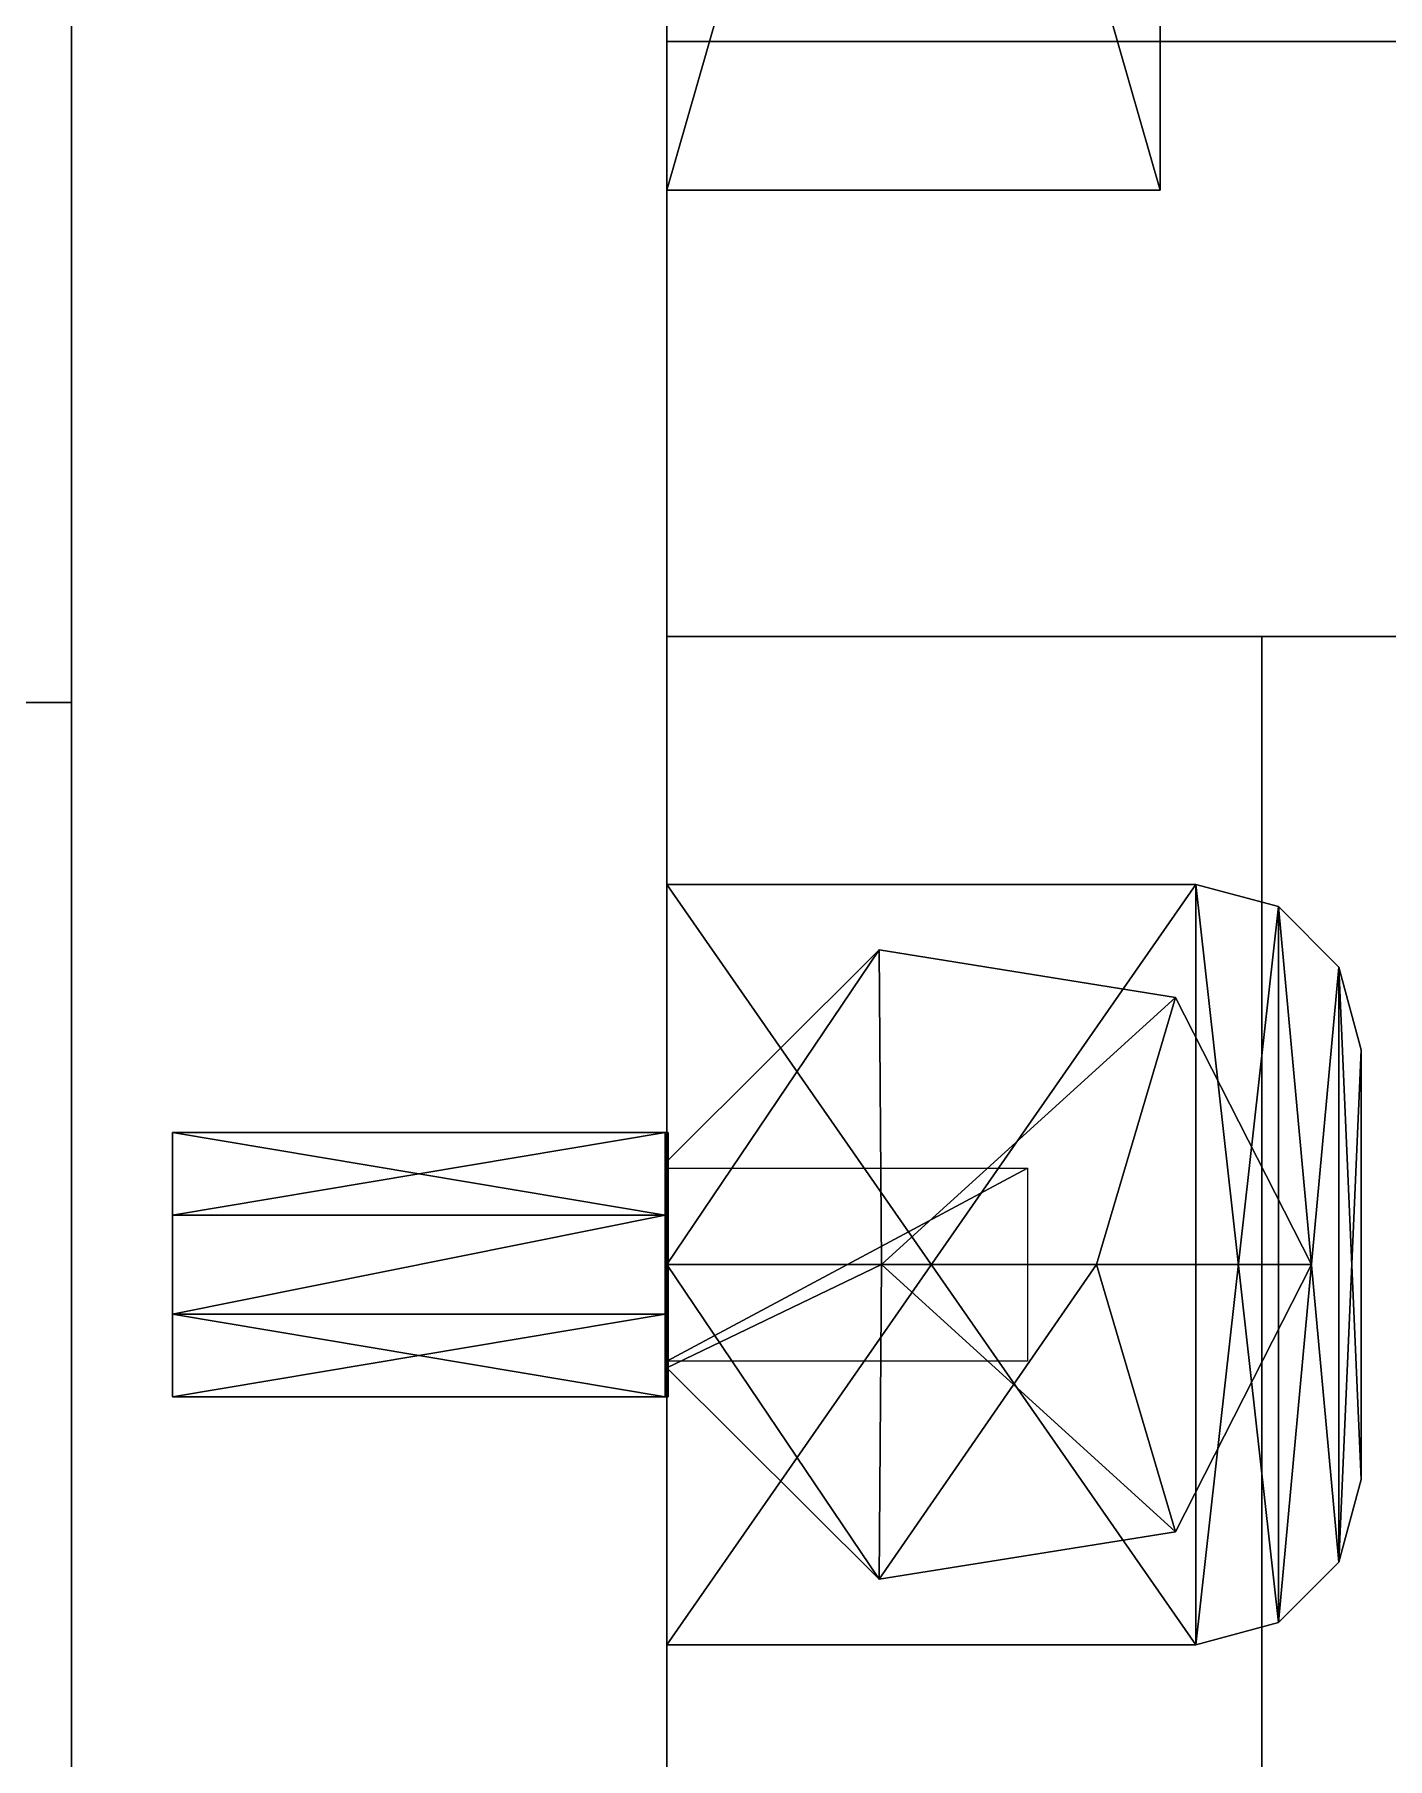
# Model space of a CAD drawing. Extents: x -100 to 4856, y -100 to 4830.
# Drawn here: x 1021.4 to 1062.3, y 468.1 to 520.2 of the extents above; entities that cross this region are included whole.
import ezdxf

# ---------------------------------------------------------------- set-up
doc = ezdxf.new("R2010")
doc.units = 0
for name, color, linetype in [('LAYER0', 7, 'CONTINUOUS'), ('LAYER1160', 253, 'CONTINUOUS'), ('LAYER1162', 253, 'CONTINUOUS'), ('LAYER1164', 253, 'CONTINUOUS'), ('LAYER1166', 253, 'CONTINUOUS'), ('LAYER1168', 253, 'CONTINUOUS'), ('LAYER1209', 7, 'CONTINUOUS'), ('LAYER1210', 7, 'CONTINUOUS'), ('LAYER1211', 254, 'CONTINUOUS'), ('LAYER831', 9, 'CONTINUOUS'), ('LAYER835', 7, 'CONTINUOUS'), ('LAYER840', 7, 'CONTINUOUS'), ('LAYER844', 7, 'CONTINUOUS'), ('LAYER851', 7, 'CONTINUOUS'), ('LAYER994', 7, 'CONTINUOUS'), ('LAYER995', 7, 'CONTINUOUS')]:
    doc.layers.add(name, color=color, linetype=linetype)

msp = doc.modelspace()

# ---------------------------------------------------------------- linework, layer by layer
at = {"layer": 'LAYER0', "invisible_edges": 1}
for points in [[(4856, 4830, -5), (-100, -100, -5), (-100, 4830, -5), (4856, 4830, -5)], [(-100, -100, -5), (4856, 4830, -5), (4856, -100, -5), (-100, -100, -5)], [(4856, -100), (-100, 4830), (-100, -100), (4856, -100)], [(-100, 4830), (4856, -100), (4856, 4830), (-100, 4830)]]:
    msp.add_3dface(points, dxfattribs=at)
at = {"layer": 'LAYER1160'}
for points in [[(1040.5, 567.5, 176.2174), (1055.422, 567.5, 176.2174), (1040.5, 515.5, 176.2174), (1040.5, 567.5, 176.2174)], [(1040.5, 515.5, 176.2174), (1055.422, 567.5, 176.2174), (1055.422, 515.5, 176.2174), (1040.5, 515.5, 176.2174)], [(1040.5, 515.5, 189.7826), (1055.422, 515.5, 189.7826), (1040.5, 567.5, 189.7826), (1040.5, 515.5, 189.7826)], [(1040.5, 567.5, 189.7826), (1055.422, 515.5, 189.7826), (1055.422, 567.5, 189.7826), (1040.5, 567.5, 189.7826)], [(1055.422, 567.5, 176.2174), (1055.422, 567.5, 189.7826), (1055.422, 515.5, 176.2174), (1055.422, 567.5, 176.2174)], [(1055.422, 515.5, 176.2174), (1055.422, 567.5, 189.7826), (1055.422, 515.5, 189.7826), (1055.422, 515.5, 176.2174)], [(1040.5, 515.5, 176.2174), (1055.422, 515.5, 176.2174), (1040.5, 515.5, 189.7826), (1040.5, 515.5, 176.2174)], [(1040.5, 515.5, 189.7826), (1055.422, 515.5, 176.2174), (1055.422, 515.5, 189.7826), (1040.5, 515.5, 189.7826)]]:
    msp.add_3dface(points, dxfattribs=at)
at = {"layer": 'LAYER1162'}
for points in [[(1040.5, 567.5, 739.7174), (1055.422, 567.5, 739.7174), (1040.5, 515.5, 739.7174), (1040.5, 567.5, 739.7174)], [(1040.5, 515.5, 739.7174), (1055.422, 567.5, 739.7174), (1055.422, 515.5, 739.7174), (1040.5, 515.5, 739.7174)], [(1040.5, 515.5, 753.2826), (1055.422, 515.5, 753.2826), (1040.5, 567.5, 753.2826), (1040.5, 515.5, 753.2826)], [(1040.5, 567.5, 753.2826), (1055.422, 515.5, 753.2826), (1055.422, 567.5, 753.2826), (1040.5, 567.5, 753.2826)], [(1055.422, 567.5, 739.7174), (1055.422, 567.5, 753.2826), (1055.422, 515.5, 739.7174), (1055.422, 567.5, 739.7174)], [(1055.422, 515.5, 739.7174), (1055.422, 567.5, 753.2826), (1055.422, 515.5, 753.2826), (1055.422, 515.5, 739.7174)], [(1040.5, 515.5, 739.7174), (1055.422, 515.5, 739.7174), (1040.5, 515.5, 753.2826), (1040.5, 515.5, 739.7174)], [(1040.5, 515.5, 753.2826), (1055.422, 515.5, 739.7174), (1055.422, 515.5, 753.2826), (1040.5, 515.5, 753.2826)]]:
    msp.add_3dface(points, dxfattribs=at)
at = {"layer": 'LAYER1164'}
for points in [[(1040.5, 567.5, 1303.217), (1055.422, 567.5, 1303.217), (1040.5, 515.5, 1303.217), (1040.5, 567.5, 1303.217)], [(1040.5, 515.5, 1303.217), (1055.422, 567.5, 1303.217), (1055.422, 515.5, 1303.217), (1040.5, 515.5, 1303.217)], [(1040.5, 515.5, 1316.783), (1055.422, 515.5, 1316.783), (1040.5, 567.5, 1316.783), (1040.5, 515.5, 1316.783)], [(1040.5, 567.5, 1316.783), (1055.422, 515.5, 1316.783), (1055.422, 567.5, 1316.783), (1040.5, 567.5, 1316.783)], [(1055.422, 567.5, 1303.217), (1055.422, 567.5, 1316.783), (1055.422, 515.5, 1303.217), (1055.422, 567.5, 1303.217)], [(1055.422, 515.5, 1303.217), (1055.422, 567.5, 1316.783), (1055.422, 515.5, 1316.783), (1055.422, 515.5, 1303.217)], [(1040.5, 515.5, 1303.217), (1055.422, 515.5, 1303.217), (1040.5, 515.5, 1316.783), (1040.5, 515.5, 1303.217)], [(1040.5, 515.5, 1316.783), (1055.422, 515.5, 1303.217), (1055.422, 515.5, 1316.783), (1040.5, 515.5, 1316.783)]]:
    msp.add_3dface(points, dxfattribs=at)
at = {"layer": 'LAYER1166'}
for points in [[(1040.5, 567.5, 1866.717), (1055.422, 567.5, 1866.717), (1040.5, 515.5, 1866.717), (1040.5, 567.5, 1866.717)], [(1040.5, 515.5, 1866.717), (1055.422, 567.5, 1866.717), (1055.422, 515.5, 1866.717), (1040.5, 515.5, 1866.717)], [(1040.5, 515.5, 1880.283), (1055.422, 515.5, 1880.283), (1040.5, 567.5, 1880.283), (1040.5, 515.5, 1880.283)], [(1040.5, 567.5, 1880.283), (1055.422, 515.5, 1880.283), (1055.422, 567.5, 1880.283), (1040.5, 567.5, 1880.283)], [(1055.422, 567.5, 1866.717), (1055.422, 567.5, 1880.283), (1055.422, 515.5, 1866.717), (1055.422, 567.5, 1866.717)], [(1055.422, 515.5, 1866.717), (1055.422, 567.5, 1880.283), (1055.422, 515.5, 1880.283), (1055.422, 515.5, 1866.717)], [(1040.5, 515.5, 1866.717), (1055.422, 515.5, 1866.717), (1040.5, 515.5, 1880.283), (1040.5, 515.5, 1866.717)], [(1040.5, 515.5, 1880.283), (1055.422, 515.5, 1866.717), (1055.422, 515.5, 1880.283), (1040.5, 515.5, 1880.283)]]:
    msp.add_3dface(points, dxfattribs=at)
at = {"layer": 'LAYER1168'}
for points in [[(1040.5, 567.5, 2430.217), (1055.422, 567.5, 2430.217), (1040.5, 515.5, 2430.217), (1040.5, 567.5, 2430.217)], [(1040.5, 515.5, 2430.217), (1055.422, 567.5, 2430.217), (1055.422, 515.5, 2430.217), (1040.5, 515.5, 2430.217)], [(1040.5, 515.5, 2443.783), (1055.422, 515.5, 2443.783), (1040.5, 567.5, 2443.783), (1040.5, 515.5, 2443.783)], [(1040.5, 567.5, 2443.783), (1055.422, 515.5, 2443.783), (1055.422, 567.5, 2443.783), (1040.5, 567.5, 2443.783)], [(1055.422, 567.5, 2430.217), (1055.422, 567.5, 2443.783), (1055.422, 515.5, 2430.217), (1055.422, 567.5, 2430.217)], [(1055.422, 515.5, 2430.217), (1055.422, 567.5, 2443.783), (1055.422, 515.5, 2443.783), (1055.422, 515.5, 2430.217)], [(1040.5, 515.5, 2430.217), (1055.422, 515.5, 2430.217), (1040.5, 515.5, 2443.783), (1040.5, 515.5, 2430.217)], [(1040.5, 515.5, 2443.783), (1055.422, 515.5, 2430.217), (1055.422, 515.5, 2443.783), (1040.5, 515.5, 2443.783)]]:
    msp.add_3dface(points, dxfattribs=at)
at = {"layer": 'LAYER1209', "invisible_edges": 1}
for points in [[(1824.5, 44.6, 1984), (1040.5, 520, 1984), (1040.5, 44.6, 1984), (1824.5, 44.6, 1984)], [(1040.5, 520, 1984), (1824.5, 44.6, 1984), (1824.5, 520, 1984), (1040.5, 520, 1984)], [(1040.5, 44.6, 1966), (1040.5, 520, 1984), (1040.5, 520, 1966), (1040.5, 44.6, 1966)], [(1040.5, 520, 1984), (1040.5, 44.6, 1966), (1040.5, 44.6, 1984), (1040.5, 520, 1984)], [(1824.5, 520, 1966), (1040.5, 520, 1984), (1824.5, 520, 1984), (1824.5, 520, 1966)], [(1040.5, 520, 1984), (1824.5, 520, 1966), (1040.5, 520, 1966), (1040.5, 520, 1984)], [(1824.5, 520, 1966), (1040.5, 44.6, 1966), (1040.5, 520, 1966), (1824.5, 520, 1966)], [(1040.5, 44.6, 1966), (1824.5, 520, 1966), (1824.5, 44.6, 1966), (1040.5, 44.6, 1966)]]:
    msp.add_3dface(points, dxfattribs=at)
at = {"layer": 'LAYER1210'}
for points in [[(1040.5, 494.5, 1964.01), (1056.5, 494.5, 1964.01), (1040.5, 471.5, 1964.01), (1040.5, 494.5, 1964.01)], [(1040.5, 471.5, 1964.01), (1056.5, 494.5, 1964.01), (1056.5, 471.5, 1964.01), (1040.5, 471.5, 1964.01)], [(1040.5, 494.5, 1966), (1056.5, 494.5, 1966), (1040.5, 471.5, 1966), (1040.5, 494.5, 1966)], [(1040.5, 471.5, 1966), (1056.5, 494.5, 1966), (1056.5, 471.5, 1966), (1040.5, 471.5, 1966)], [(1040.5, 471.5, 1964.01), (1040.5, 471.5, 1966), (1040.5, 494.5, 1964.01), (1040.5, 471.5, 1964.01)], [(1040.5, 494.5, 1964.01), (1040.5, 471.5, 1966), (1040.5, 494.5, 1966), (1040.5, 494.5, 1964.01)], [(1040.5, 494.5, 1964.01), (1040.5, 494.5, 1966), (1056.5, 494.5, 1964.01), (1040.5, 494.5, 1964.01)], [(1056.5, 494.5, 1964.01), (1040.5, 494.5, 1966), (1056.5, 494.5, 1966), (1056.5, 494.5, 1964.01)], [(1056.5, 471.5, 1964.01), (1040.5, 471.5, 1964.01), (1056.5, 494.5, 1964.01), (1056.5, 471.5, 1964.01)], [(1056.5, 494.5, 1964.01), (1040.5, 471.5, 1964.01), (1040.5, 494.5, 1964.01), (1056.5, 494.5, 1964.01)], [(1056.5, 494.5, 1966), (1056.5, 494.5, 1964.01), (1040.5, 494.5, 1966), (1056.5, 494.5, 1966)], [(1040.5, 494.5, 1966), (1056.5, 494.5, 1964.01), (1040.5, 494.5, 1964.01), (1040.5, 494.5, 1966)], [(1040.5, 494.5, 1964.01), (1040.5, 494.5, 1966), (1040.5, 471.5, 1964.01), (1040.5, 494.5, 1964.01)], [(1040.5, 471.5, 1964.01), (1040.5, 494.5, 1966), (1040.5, 471.5, 1966), (1040.5, 471.5, 1964.01)], [(1056.5, 494.5, 1966), (1040.5, 494.5, 1966), (1056.5, 471.5, 1966), (1056.5, 494.5, 1966)], [(1056.5, 471.5, 1966), (1040.5, 494.5, 1966), (1040.5, 471.5, 1966), (1056.5, 471.5, 1966)], [(1059, 493.8301, 1964.01), (1056.5, 494.5, 1964.01), (1059, 493.8301, 1966), (1059, 493.8301, 1964.01)], [(1059, 493.8301, 1966), (1056.5, 494.5, 1964.01), (1056.5, 494.5, 1966), (1059, 493.8301, 1966)], [(1059, 493.8301, 1964.01), (1059, 472.1699, 1964.01), (1056.5, 494.5, 1964.01), (1059, 493.8301, 1964.01)], [(1056.5, 494.5, 1964.01), (1059, 472.1699, 1964.01), (1056.5, 471.5, 1964.01), (1056.5, 494.5, 1964.01)], [(1059, 493.8301, 1966), (1056.5, 494.5, 1966), (1059, 472.1699, 1966), (1059, 493.8301, 1966)], [(1059, 472.1699, 1966), (1056.5, 494.5, 1966), (1056.5, 471.5, 1966), (1059, 472.1699, 1966)], [(1056.5, 494.5, 1964.01), (1056.5, 471.5, 1964.01), (1059, 493.8301, 1964.01), (1056.5, 494.5, 1964.01)], [(1056.5, 494.5, 1966), (1056.5, 471.5, 1966), (1059, 493.8301, 1966), (1056.5, 494.5, 1966)], [(1059, 493.8301, 1964.01), (1059, 493.8301, 1966), (1056.5, 494.5, 1964.01), (1059, 493.8301, 1964.01)], [(1056.5, 494.5, 1964.01), (1059, 493.8301, 1966), (1056.5, 494.5, 1966), (1056.5, 494.5, 1964.01)], [(1059, 493.8301, 1964.01), (1056.5, 471.5, 1964.01), (1059, 472.1699, 1964.01), (1059, 493.8301, 1964.01)], [(1059, 493.8301, 1966), (1056.5, 471.5, 1966), (1059, 472.1699, 1966), (1059, 493.8301, 1966)], [(1060.83, 492, 1964.01), (1059, 493.8301, 1964.01), (1060.83, 492, 1966), (1060.83, 492, 1964.01)], [(1060.83, 492, 1966), (1059, 493.8301, 1964.01), (1059, 493.8301, 1966), (1060.83, 492, 1966)], [(1060.83, 492, 1964.01), (1059, 472.1699, 1964.01), (1059, 493.8301, 1964.01), (1060.83, 492, 1964.01)], [(1060.83, 492, 1966), (1059, 493.8301, 1966), (1060.83, 474, 1966), (1060.83, 492, 1966)], [(1060.83, 474, 1966), (1059, 493.8301, 1966), (1059, 472.1699, 1966), (1060.83, 474, 1966)], [(1059, 493.8301, 1964.01), (1059, 472.1699, 1964.01), (1060.83, 492, 1964.01), (1059, 493.8301, 1964.01)], [(1059, 493.8301, 1966), (1059, 472.1699, 1966), (1060.83, 492, 1966), (1059, 493.8301, 1966)], [(1060.83, 492, 1964.01), (1060.83, 492, 1966), (1059, 493.8301, 1964.01), (1060.83, 492, 1964.01)], [(1059, 493.8301, 1964.01), (1060.83, 492, 1966), (1059, 493.8301, 1966), (1059, 493.8301, 1964.01)], [(1047, 483, 1980), (1046.931, 492.5175, 1980), (1040.5, 483, 1980), (1047, 483, 1980)], [(1040.5, 483, 1980), (1046.931, 492.5175, 1980), (1040.5, 486.1225, 1980), (1040.5, 483, 1980)], [(1040.5, 486.1225, 1966), (1040.5, 486.1225, 1980), (1046.931, 492.5175, 1966), (1040.5, 486.1225, 1966)], [(1046.931, 492.5175, 1966), (1040.5, 486.1225, 1980), (1046.931, 492.5175, 1980), (1046.931, 492.5175, 1966)], [(1046.931, 492.5175, 1966), (1046.931, 492.5175, 1980), (1040.5, 486.1225, 1966), (1046.931, 492.5175, 1966)], [(1040.5, 486.1225, 1966), (1046.931, 492.5175, 1980), (1040.5, 486.1225, 1980), (1040.5, 486.1225, 1966)], [(1047, 483, 1980), (1046.931, 492.5175, 1980), (1040.5, 483, 1980), (1047, 483, 1980)], [(1040.5, 483, 1980), (1046.931, 492.5175, 1980), (1040.5, 486.1225, 1980), (1040.5, 483, 1980)], [(1055.887, 491.0835, 1966), (1046.931, 492.5175, 1966), (1055.887, 491.0835, 1980), (1055.887, 491.0835, 1966)], [(1055.887, 491.0835, 1980), (1046.931, 492.5175, 1966), (1046.931, 492.5175, 1980), (1055.887, 491.0835, 1980)], [(1047, 483, 1980), (1055.887, 491.0835, 1980), (1046.931, 492.5175, 1980), (1047, 483, 1980)], [(1055.887, 491.0835, 1966), (1055.887, 491.0835, 1980), (1046.931, 492.5175, 1966), (1055.887, 491.0835, 1966)], [(1046.931, 492.5175, 1966), (1055.887, 491.0835, 1980), (1046.931, 492.5175, 1980), (1046.931, 492.5175, 1966)], [(1047, 483, 1980), (1055.887, 491.0835, 1980), (1046.931, 492.5175, 1980), (1047, 483, 1980)], [(1060.83, 474, 1964.01), (1059, 472.1699, 1964.01), (1060.83, 492, 1964.01), (1060.83, 474, 1964.01)], [(1060.83, 492, 1964.01), (1059, 472.1699, 1964.01), (1060.83, 474, 1964.01), (1060.83, 492, 1964.01)], [(1060.83, 492, 1966), (1059, 472.1699, 1966), (1060.83, 474, 1966), (1060.83, 492, 1966)], [(1061.5, 489.5, 1964.01), (1060.83, 492, 1964.01), (1061.5, 489.5, 1966), (1061.5, 489.5, 1964.01)], [(1061.5, 489.5, 1966), (1060.83, 492, 1964.01), (1060.83, 492, 1966), (1061.5, 489.5, 1966)], [(1061.5, 489.5, 1964.01), (1060.83, 474, 1964.01), (1060.83, 492, 1964.01), (1061.5, 489.5, 1964.01)], [(1061.5, 489.5, 1966), (1060.83, 492, 1966), (1061.5, 476.5, 1966), (1061.5, 489.5, 1966)], [(1061.5, 476.5, 1966), (1060.83, 492, 1966), (1060.83, 474, 1966), (1061.5, 476.5, 1966)], [(1060.83, 492, 1964.01), (1060.83, 474, 1964.01), (1061.5, 489.5, 1964.01), (1060.83, 492, 1964.01)], [(1060.83, 492, 1966), (1060.83, 474, 1966), (1061.5, 489.5, 1966), (1060.83, 492, 1966)], [(1061.5, 489.5, 1964.01), (1061.5, 489.5, 1966), (1060.83, 492, 1964.01), (1061.5, 489.5, 1964.01)], [(1060.83, 492, 1964.01), (1061.5, 489.5, 1966), (1060.83, 492, 1966), (1060.83, 492, 1964.01)], [(1053.5, 483, 1980), (1055.887, 491.0835, 1980), (1047, 483, 1980), (1053.5, 483, 1980)], [(1053.5, 483, 1980), (1055.887, 491.0835, 1980), (1047, 483, 1980), (1053.5, 483, 1980)], [(1060, 483, 1980), (1055.887, 491.0835, 1980), (1053.5, 483, 1980), (1060, 483, 1980)], [(1053.5, 483, 1980), (1060, 483, 1980), (1055.887, 491.0835, 1980), (1053.5, 483, 1980)], [(1060, 483, 1966), (1055.887, 491.0835, 1966), (1060, 483, 1980), (1060, 483, 1966)], [(1060, 483, 1980), (1055.887, 491.0835, 1966), (1055.887, 491.0835, 1980), (1060, 483, 1980)], [(1060, 483, 1966), (1060, 483, 1980), (1055.887, 491.0835, 1966), (1060, 483, 1966)], [(1055.887, 491.0835, 1966), (1060, 483, 1980), (1055.887, 491.0835, 1980), (1055.887, 491.0835, 1966)], [(1061.5, 476.5, 1964.01), (1060.83, 474, 1964.01), (1061.5, 489.5, 1964.01), (1061.5, 476.5, 1964.01)], [(1061.5, 489.5, 1964.01), (1060.83, 474, 1964.01), (1061.5, 476.5, 1964.01), (1061.5, 489.5, 1964.01)], [(1061.5, 489.5, 1966), (1060.83, 474, 1966), (1061.5, 476.5, 1966), (1061.5, 489.5, 1966)], [(1061.5, 489.5, 1966), (1061.5, 489.5, 1964.01), (1061.5, 476.5, 1966), (1061.5, 489.5, 1966)], [(1061.5, 476.5, 1966), (1061.5, 489.5, 1964.01), (1061.5, 476.5, 1964.01), (1061.5, 476.5, 1966)], [(1061.5, 489.5, 1964.01), (1061.5, 489.5, 1966), (1061.5, 476.5, 1964.01), (1061.5, 489.5, 1964.01)], [(1061.5, 476.5, 1964.01), (1061.5, 489.5, 1966), (1061.5, 476.5, 1966), (1061.5, 476.5, 1964.01)], [(1040.5, 486.1225, 1966), (1040.5, 479.8775, 1966), (1040.5, 486.1225, 1980), (1040.5, 486.1225, 1966)], [(1040.5, 486.1225, 1980), (1040.5, 479.8775, 1966), (1040.5, 479.8775, 1980), (1040.5, 486.1225, 1980)], [(1040.5, 486.1225, 1966), (1040.5, 486.1225, 1980), (1040.5, 479.8775, 1966), (1040.5, 486.1225, 1966)], [(1040.5, 479.8775, 1966), (1040.5, 486.1225, 1980), (1040.5, 479.8775, 1980), (1040.5, 479.8775, 1966)], [(1051.408, 480.0802, 1964), (1040.5, 480.0802, 1964), (1051.408, 485.9198, 1964), (1051.408, 480.0802, 1964)], [(1051.408, 485.9198, 1964), (1040.5, 480.0802, 1964), (1040.5, 485.9198, 1964), (1051.408, 485.9198, 1964)], [(1046.931, 473.4825, 1980), (1047, 483, 1980), (1040.5, 479.8775, 1980), (1046.931, 473.4825, 1980)], [(1040.5, 479.8775, 1980), (1047, 483, 1980), (1040.5, 483, 1980), (1040.5, 479.8775, 1980)], [(1047, 483, 1980), (1046.931, 473.4825, 1980), (1040.5, 483, 1980), (1047, 483, 1980)], [(1040.5, 483, 1980), (1046.931, 473.4825, 1980), (1040.5, 479.8775, 1980), (1040.5, 483, 1980)], [(1055.887, 474.9165, 1980), (1053.5, 483, 1980), (1046.931, 473.4825, 1980), (1055.887, 474.9165, 1980)], [(1046.931, 473.4825, 1980), (1053.5, 483, 1980), (1047, 483, 1980), (1046.931, 473.4825, 1980)], [(1047, 483, 1980), (1055.887, 474.9165, 1980), (1046.931, 473.4825, 1980), (1047, 483, 1980)], [(1053.5, 483, 1980), (1055.887, 474.9165, 1980), (1047, 483, 1980), (1053.5, 483, 1980)], [(1060, 483, 1980), (1053.5, 483, 1980), (1055.887, 474.9165, 1980), (1060, 483, 1980)], [(1053.5, 483, 1980), (1060, 483, 1980), (1055.887, 474.9165, 1980), (1053.5, 483, 1980)], [(1060, 483, 1980), (1055.887, 474.9165, 1980), (1060, 483, 1966), (1060, 483, 1980)], [(1060, 483, 1966), (1055.887, 474.9165, 1980), (1055.887, 474.9165, 1966), (1060, 483, 1966)], [(1055.887, 474.9165, 1966), (1055.887, 474.9165, 1980), (1060, 483, 1966), (1055.887, 474.9165, 1966)], [(1060, 483, 1966), (1055.887, 474.9165, 1980), (1060, 483, 1980), (1060, 483, 1966)], [(1046.931, 473.4825, 1980), (1040.5, 479.8775, 1980), (1046.931, 473.4825, 1966), (1046.931, 473.4825, 1980)], [(1046.931, 473.4825, 1966), (1040.5, 479.8775, 1980), (1040.5, 479.8775, 1966), (1046.931, 473.4825, 1966)], [(1040.5, 479.8775, 1966), (1040.5, 479.8775, 1980), (1046.931, 473.4825, 1966), (1040.5, 479.8775, 1966)], [(1046.931, 473.4825, 1966), (1040.5, 479.8775, 1980), (1046.931, 473.4825, 1980), (1046.931, 473.4825, 1966)], [(1061.5, 476.5, 1966), (1060.83, 474, 1966), (1061.5, 476.5, 1964.01), (1061.5, 476.5, 1966)], [(1061.5, 476.5, 1964.01), (1060.83, 474, 1966), (1060.83, 474, 1964.01), (1061.5, 476.5, 1964.01)], [(1061.5, 476.5, 1964.01), (1061.5, 476.5, 1966), (1060.83, 474, 1964.01), (1061.5, 476.5, 1964.01)], [(1060.83, 474, 1964.01), (1061.5, 476.5, 1966), (1060.83, 474, 1966), (1060.83, 474, 1964.01)], [(1055.887, 474.9165, 1980), (1046.931, 473.4825, 1980), (1055.887, 474.9165, 1966), (1055.887, 474.9165, 1980)], [(1055.887, 474.9165, 1966), (1046.931, 473.4825, 1980), (1046.931, 473.4825, 1966), (1055.887, 474.9165, 1966)], [(1046.931, 473.4825, 1966), (1046.931, 473.4825, 1980), (1055.887, 474.9165, 1966), (1046.931, 473.4825, 1966)], [(1055.887, 474.9165, 1966), (1046.931, 473.4825, 1980), (1055.887, 474.9165, 1980), (1055.887, 474.9165, 1966)], [(1060.83, 474, 1966), (1059, 472.1699, 1966), (1060.83, 474, 1964.01), (1060.83, 474, 1966)], [(1060.83, 474, 1964.01), (1059, 472.1699, 1966), (1059, 472.1699, 1964.01), (1060.83, 474, 1964.01)], [(1060.83, 474, 1964.01), (1060.83, 474, 1966), (1059, 472.1699, 1964.01), (1060.83, 474, 1964.01)], [(1059, 472.1699, 1964.01), (1060.83, 474, 1966), (1059, 472.1699, 1966), (1059, 472.1699, 1964.01)], [(1059, 472.1699, 1966), (1056.5, 471.5, 1966), (1059, 472.1699, 1964.01), (1059, 472.1699, 1966)], [(1059, 472.1699, 1964.01), (1056.5, 471.5, 1966), (1056.5, 471.5, 1964.01), (1059, 472.1699, 1964.01)], [(1059, 472.1699, 1964.01), (1059, 472.1699, 1966), (1056.5, 471.5, 1964.01), (1059, 472.1699, 1964.01)], [(1056.5, 471.5, 1964.01), (1059, 472.1699, 1966), (1056.5, 471.5, 1966), (1056.5, 471.5, 1964.01)], [(1056.5, 471.5, 1964.01), (1040.5, 471.5, 1964.01), (1056.5, 471.5, 1966), (1056.5, 471.5, 1964.01)], [(1056.5, 471.5, 1966), (1040.5, 471.5, 1964.01), (1040.5, 471.5, 1966), (1056.5, 471.5, 1966)], [(1056.5, 471.5, 1964.01), (1056.5, 471.5, 1966), (1040.5, 471.5, 1964.01), (1056.5, 471.5, 1964.01)], [(1040.5, 471.5, 1964.01), (1056.5, 471.5, 1966), (1040.5, 471.5, 1966), (1040.5, 471.5, 1964.01)]]:
    msp.add_3dface(points, dxfattribs=at)
at = {"layer": 'LAYER1211'}
for points in [[(1040.45, 484.5, 1974.83), (1040.45, 487, 1971.5), (1025.55, 484.5, 1974.83), (1040.45, 484.5, 1974.83)], [(1025.55, 484.5, 1974.83), (1040.45, 487, 1971.5), (1025.55, 487, 1971.5), (1025.55, 484.5, 1974.83)], [(1025.55, 484.5, 1974.83), (1025.55, 487, 1971.5), (1025.55, 481.5, 1974.83), (1025.55, 484.5, 1974.83)], [(1025.55, 481.5, 1974.83), (1025.55, 487, 1971.5), (1025.55, 479, 1971.5), (1025.55, 481.5, 1974.83)], [(1025.55, 487, 1971.5), (1025.55, 484.5, 1968.17), (1025.55, 479, 1971.5), (1025.55, 487, 1971.5)], [(1040.45, 487, 1971.5), (1040.45, 484.5, 1968.17), (1025.55, 487, 1971.5), (1040.45, 487, 1971.5)], [(1025.55, 487, 1971.5), (1040.45, 484.5, 1968.17), (1025.55, 484.5, 1968.17), (1025.55, 487, 1971.5)], [(1040.55, 484.5, 1974.83), (1040.55, 487, 1971.5), (1040.45, 484.5, 1974.83), (1040.55, 484.5, 1974.83)], [(1040.45, 484.5, 1974.83), (1040.55, 487, 1971.5), (1040.45, 487, 1971.5), (1040.45, 484.5, 1974.83)], [(1040.55, 487, 1971.5), (1040.55, 484.5, 1968.17), (1040.45, 487, 1971.5), (1040.55, 487, 1971.5)], [(1040.45, 487, 1971.5), (1040.55, 484.5, 1968.17), (1040.45, 484.5, 1968.17), (1040.45, 487, 1971.5)], [(1040.55, 487, 1975.5), (1040.55, 487, 1967.5), (1040.45, 487, 1975.5), (1040.55, 487, 1975.5)], [(1040.45, 487, 1975.5), (1040.55, 487, 1967.5), (1040.45, 487, 1967.5), (1040.45, 487, 1975.5)], [(1040.45, 487, 1967.5), (1040.55, 487, 1967.5), (1040.45, 479, 1967.5), (1040.45, 487, 1967.5)], [(1040.45, 479, 1967.5), (1040.55, 487, 1967.5), (1040.55, 479, 1967.5), (1040.45, 479, 1967.5)], [(1040.45, 479, 1975.5), (1040.55, 479, 1975.5), (1040.45, 487, 1975.5), (1040.45, 479, 1975.5)], [(1040.45, 487, 1975.5), (1040.55, 479, 1975.5), (1040.55, 487, 1975.5), (1040.45, 487, 1975.5)], [(1040.45, 487, 1975.5), (1040.45, 487, 1967.5), (1040.45, 479, 1975.5), (1040.45, 487, 1975.5)], [(1040.45, 479, 1975.5), (1040.45, 487, 1967.5), (1040.45, 479, 1967.5), (1040.45, 479, 1975.5)], [(1040.55, 479, 1975.5), (1040.55, 479, 1967.5), (1040.55, 487, 1975.5), (1040.55, 479, 1975.5)], [(1040.55, 487, 1975.5), (1040.55, 479, 1967.5), (1040.55, 487, 1967.5), (1040.55, 487, 1975.5)], [(1025.55, 479, 1971.5), (1025.55, 484.5, 1968.17), (1025.55, 481.5, 1968.17), (1025.55, 479, 1971.5)], [(1040.45, 481.5, 1974.83), (1040.45, 484.5, 1974.83), (1025.55, 481.5, 1974.83), (1040.45, 481.5, 1974.83)], [(1025.55, 481.5, 1974.83), (1040.45, 484.5, 1974.83), (1025.55, 484.5, 1974.83), (1025.55, 481.5, 1974.83)], [(1025.55, 484.5, 1968.17), (1040.45, 484.5, 1968.17), (1025.55, 481.5, 1968.17), (1025.55, 484.5, 1968.17)], [(1025.55, 481.5, 1968.17), (1040.45, 484.5, 1968.17), (1040.45, 481.5, 1968.17), (1025.55, 481.5, 1968.17)], [(1040.55, 484.5, 1974.83), (1040.45, 484.5, 1974.83), (1040.55, 481.5, 1974.83), (1040.55, 484.5, 1974.83)], [(1040.55, 481.5, 1974.83), (1040.45, 484.5, 1974.83), (1040.45, 481.5, 1974.83), (1040.55, 481.5, 1974.83)], [(1040.45, 484.5, 1968.17), (1040.55, 484.5, 1968.17), (1040.45, 481.5, 1968.17), (1040.45, 484.5, 1968.17)], [(1040.45, 481.5, 1968.17), (1040.55, 484.5, 1968.17), (1040.55, 481.5, 1968.17), (1040.45, 481.5, 1968.17)], [(1025.55, 481.5, 1974.83), (1025.55, 479, 1971.5), (1040.45, 481.5, 1974.83), (1025.55, 481.5, 1974.83)], [(1040.45, 481.5, 1974.83), (1025.55, 479, 1971.5), (1040.45, 479, 1971.5), (1040.45, 481.5, 1974.83)], [(1025.55, 479, 1971.5), (1025.55, 481.5, 1968.17), (1040.45, 479, 1971.5), (1025.55, 479, 1971.5)], [(1040.45, 479, 1971.5), (1025.55, 481.5, 1968.17), (1040.45, 481.5, 1968.17), (1040.45, 479, 1971.5)], [(1040.45, 481.5, 1974.83), (1040.45, 479, 1971.5), (1040.55, 481.5, 1974.83), (1040.45, 481.5, 1974.83)], [(1040.55, 481.5, 1974.83), (1040.45, 479, 1971.5), (1040.55, 479, 1971.5), (1040.55, 481.5, 1974.83)], [(1040.45, 479, 1971.5), (1040.45, 481.5, 1968.17), (1040.55, 479, 1971.5), (1040.45, 479, 1971.5)], [(1040.55, 479, 1971.5), (1040.45, 481.5, 1968.17), (1040.55, 481.5, 1968.17), (1040.55, 479, 1971.5)], [(1040.55, 479, 1967.5), (1040.55, 479, 1975.5), (1040.45, 479, 1967.5), (1040.55, 479, 1967.5)], [(1040.45, 479, 1967.5), (1040.55, 479, 1975.5), (1040.45, 479, 1975.5), (1040.45, 479, 1967.5)]]:
    msp.add_3dface(points, dxfattribs=at)
at = {"layer": 'LAYER831', "invisible_edges": 1}
for points in [[(1022.5, 500), (1004.5, 600), (1022.5, 600), (1022.5, 500)], [(1004.5, 600), (1022.5, 500), (1004.5, 500), (1004.5, 600)], [(1004.5, 500, 2645), (1022.5, 600, 2645), (1004.5, 600, 2645), (1004.5, 500, 2645)], [(1022.5, 600, 2645), (1004.5, 500, 2645), (1022.5, 500, 2645), (1022.5, 600, 2645)], [(1022.5, 600, 2645), (1022.5, 500), (1022.5, 600), (1022.5, 600, 2645)], [(1022.5, 500), (1022.5, 600, 2645), (1022.5, 500, 2645), (1022.5, 500)], [(1022.5, 500), (1004.5, 500, 2645), (1004.5, 500), (1022.5, 500)], [(1004.5, 500, 2645), (1022.5, 500), (1022.5, 500, 2645), (1004.5, 500, 2645)]]:
    msp.add_3dface(points, dxfattribs=at)
at = {"layer": 'LAYER835', "invisible_edges": 1}
for points in [[(1824.5, 44.6, 866), (1040.5, 520, 866), (1040.5, 44.6, 866), (1824.5, 44.6, 866)], [(1040.5, 520, 866), (1824.5, 44.6, 866), (1824.5, 520, 866), (1040.5, 520, 866)], [(1040.5, 44.6, 848), (1040.5, 520, 866), (1040.5, 520, 848), (1040.5, 44.6, 848)], [(1040.5, 520, 866), (1040.5, 44.6, 848), (1040.5, 44.6, 866), (1040.5, 520, 866)], [(1824.5, 520, 848), (1040.5, 520, 866), (1824.5, 520, 866), (1824.5, 520, 848)], [(1040.5, 520, 866), (1824.5, 520, 848), (1040.5, 520, 848), (1040.5, 520, 866)], [(1824.5, 520, 848), (1040.5, 44.6, 848), (1040.5, 520, 848), (1824.5, 520, 848)], [(1040.5, 44.6, 848), (1824.5, 520, 848), (1824.5, 44.6, 848), (1040.5, 44.6, 848)]]:
    msp.add_3dface(points, dxfattribs=at)
at = {"layer": 'LAYER840', "invisible_edges": 1}
for points in [[(1040.5, 20), (1022.5, 580), (1040.5, 580), (1040.5, 20)], [(1022.5, 580), (1040.5, 20), (1022.5, 20), (1022.5, 580)], [(1022.5, 20, 2540), (1040.5, 580, 2540), (1022.5, 580, 2540), (1022.5, 20, 2540)], [(1040.5, 580, 2540), (1022.5, 20, 2540), (1040.5, 20, 2540), (1040.5, 580, 2540)], [(1022.5, 580), (1022.5, 20, 2540), (1022.5, 580, 2540), (1022.5, 580)], [(1022.5, 20, 2540), (1022.5, 580), (1022.5, 20), (1022.5, 20, 2540)], [(1040.5, 20), (1040.5, 580, 2540), (1040.5, 20, 2540), (1040.5, 20)], [(1040.5, 580, 2540), (1040.5, 20), (1040.5, 580), (1040.5, 580, 2540)]]:
    msp.add_3dface(points, dxfattribs=at)
at = {"layer": 'LAYER844', "invisible_edges": 1}
for points in [[(1040.5, 20, 80), (1824.5, 580, 80), (1824.5, 20, 80), (1040.5, 20, 80)], [(1824.5, 580, 80), (1040.5, 20, 80), (1040.5, 580, 80), (1824.5, 580, 80)], [(1040.5, 20, 80), (1040.5, 580, 98), (1040.5, 580, 80), (1040.5, 20, 80)], [(1040.5, 580, 98), (1040.5, 20, 80), (1040.5, 20, 98), (1040.5, 580, 98)], [(1040.5, 580, 98), (1824.5, 20, 98), (1824.5, 580, 98), (1040.5, 580, 98)], [(1824.5, 20, 98), (1040.5, 580, 98), (1040.5, 20, 98), (1824.5, 20, 98)]]:
    msp.add_3dface(points, dxfattribs=at)
at = {"layer": 'LAYER851', "invisible_edges": 1}
for points in [[(1824.5, 20, 2539), (1040.5, 580, 2539), (1040.5, 20, 2539), (1824.5, 20, 2539)], [(1040.5, 580, 2539), (1824.5, 20, 2539), (1824.5, 580, 2539), (1040.5, 580, 2539)], [(1040.5, 20, 2521), (1040.5, 580, 2539), (1040.5, 580, 2521), (1040.5, 20, 2521)], [(1040.5, 580, 2539), (1040.5, 20, 2521), (1040.5, 20, 2539), (1040.5, 580, 2539)], [(1824.5, 580, 2521), (1040.5, 20, 2521), (1040.5, 580, 2521), (1824.5, 580, 2521)], [(1040.5, 20, 2521), (1824.5, 580, 2521), (1824.5, 20, 2521), (1040.5, 20, 2521)]]:
    msp.add_3dface(points, dxfattribs=at)
at = {"layer": 'LAYER994', "invisible_edges": 1}
for points in [[(1058.5, 102, 848), (1058.5, 502, 98), (1058.5, 102, 98), (1058.5, 102, 848)], [(1058.5, 502, 98), (1058.5, 102, 848), (1058.5, 502, 848), (1058.5, 502, 98)], [(1076.5, 102, 98), (1058.5, 502, 98), (1076.5, 502, 98), (1076.5, 102, 98)], [(1058.5, 502, 98), (1076.5, 102, 98), (1058.5, 102, 98), (1058.5, 502, 98)], [(1076.5, 502, 848), (1058.5, 502, 98), (1058.5, 502, 848), (1076.5, 502, 848)], [(1058.5, 502, 98), (1076.5, 502, 848), (1076.5, 502, 98), (1058.5, 502, 98)], [(1058.5, 102, 848), (1076.5, 502, 848), (1058.5, 502, 848), (1058.5, 102, 848)], [(1076.5, 502, 848), (1058.5, 102, 848), (1076.5, 102, 848), (1076.5, 502, 848)]]:
    msp.add_3dface(points, dxfattribs=at)
at = {"layer": 'LAYER995', "invisible_edges": 1}
for points in [[(1040.5, 422, 848), (1040.5, 502, 98), (1040.5, 422, 98), (1040.5, 422, 848)], [(1040.5, 502, 98), (1040.5, 422, 848), (1040.5, 502, 848), (1040.5, 502, 98)], [(1058.5, 422, 98), (1040.5, 502, 98), (1058.5, 502, 98), (1058.5, 422, 98)], [(1040.5, 502, 98), (1058.5, 422, 98), (1040.5, 422, 98), (1040.5, 502, 98)], [(1058.5, 502, 848), (1040.5, 502, 98), (1040.5, 502, 848), (1058.5, 502, 848)], [(1040.5, 502, 98), (1058.5, 502, 848), (1058.5, 502, 98), (1040.5, 502, 98)], [(1040.5, 422, 848), (1058.5, 502, 848), (1040.5, 502, 848), (1040.5, 422, 848)], [(1058.5, 502, 848), (1040.5, 422, 848), (1058.5, 422, 848), (1058.5, 502, 848)], [(1058.5, 502, 848), (1058.5, 422, 98), (1058.5, 502, 98), (1058.5, 502, 848)], [(1058.5, 422, 98), (1058.5, 502, 848), (1058.5, 422, 848), (1058.5, 422, 98)]]:
    msp.add_3dface(points, dxfattribs=at)

doc.saveas('drawing.dxf')
